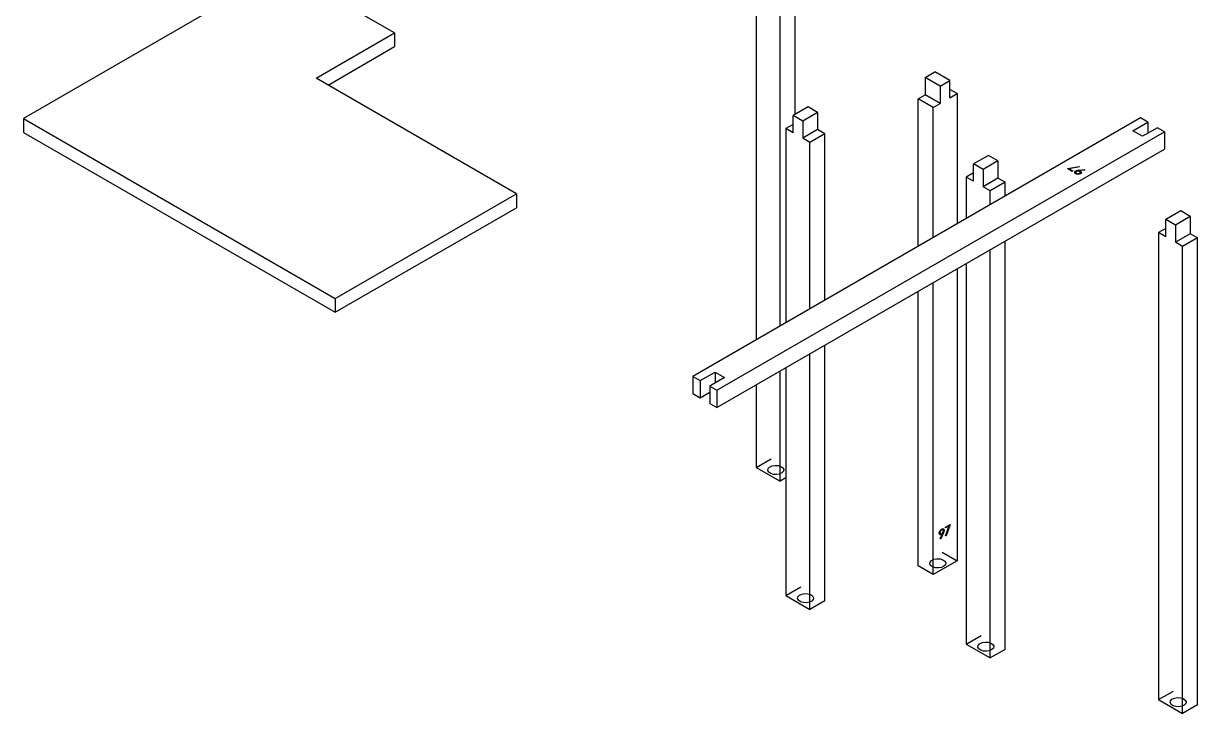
# Model space of a CAD drawing. Header units: millimetres. Extents: x 45 to 155, y 46 to 185.
# Drawn here: x 83.3 to 152.3, y 102.1 to 142.6 of the extents above; entities that cross this region are included whole.
import ezdxf

# ---------------------------------------------------------------- set-up
doc = ezdxf.new("R2010")
doc.units = ezdxf.units.MM

msp = doc.modelspace()

# ---------------------------------------------------------------- linework, layer by layer
at = {"color": 7, "linetype": 'Continuous', "lineweight": 25}
for p, q in [((98.536, 145.883), (83.255, 137.062)), ((105.086, 142.101), (98.536, 145.883)), ((126.352, 144.011), (126.352, 124.04)), ((128.643, 137.308), (128.643, 143.701)), ((127.766, 124.856), (127.766, 143.195)), ((100.463, 139.432), (105.086, 142.101)), ((105.086, 142.101), (105.086, 141.285)), ((101.171, 139.024), (105.086, 141.285)), ((136.297, 139.47), (136.863, 139.796)), ((137.74, 139.29), (136.863, 139.796)), ((112.244, 132.632), (100.463, 139.432)), ((137.174, 138.964), (136.297, 139.47)), ((136.297, 139.47), (136.297, 138.457)), ((137.174, 138.964), (137.74, 139.29)), ((137.174, 138.964), (137.174, 137.951)), ((137.74, 138.278), (137.74, 139.29)), ((135.873, 138.212), (136.297, 138.457)), ((136.75, 137.706), (135.873, 138.212)), ((135.873, 129.536), (135.873, 138.212)), ((137.174, 137.951), (136.297, 138.457)), ((138.164, 138.523), (137.74, 138.768)), ((137.74, 138.278), (138.164, 138.523)), ((138.164, 138.523), (138.164, 130.859)), ((129.4, 137.745), (128.523, 137.239)), ((129.965, 137.419), (129.089, 136.912)), ((129.965, 137.419), (129.4, 137.745)), ((129.965, 137.419), (129.965, 136.406)), ((136.75, 137.706), (137.174, 137.951)), ((136.75, 130.042), (136.75, 137.706)), ((83.255, 137.062), (101.586, 126.479)), ((83.255, 137.062), (83.255, 136.245)), ((148.957, 137.089), (122.626, 121.889)), ((128.523, 136.226), (128.523, 137.239)), ((129.089, 136.912), (128.523, 137.239)), ((129.089, 136.912), (129.089, 135.9)), ((148.505, 136.338), (149.381, 136.844)), ((149.381, 136.844), (148.957, 137.089)), ((149.381, 136.844), (149.381, 136.191)), ((83.255, 136.245), (101.586, 125.663)), ((124.04, 121.072), (150.371, 136.273)), ((128.523, 136.716), (128.099, 136.471)), ((128.523, 136.226), (128.099, 136.471)), ((128.099, 136.471), (128.099, 125.048)), ((129.965, 136.406), (129.089, 135.9)), ((130.39, 136.161), (129.513, 135.655)), ((130.39, 136.161), (129.965, 136.406)), ((130.39, 126.371), (130.39, 136.161)), ((149.07, 136.012), (148.505, 136.338)), ((149.947, 136.518), (149.07, 136.012)), ((150.371, 136.273), (149.947, 136.518)), ((150.371, 136.273), (150.371, 135.26)), ((129.513, 135.655), (129.089, 135.9)), ((129.513, 125.864), (129.513, 135.655)), ((124.04, 120.06), (150.371, 135.26)), ((140.003, 134.89), (139.126, 134.384)), ((140.568, 134.563), (140.003, 134.89)), ((139.126, 133.371), (139.126, 134.384)), ((139.691, 134.057), (139.126, 134.384)), ((140.568, 134.563), (139.691, 134.057)), ((139.691, 134.057), (139.691, 133.045)), ((140.568, 134.563), (140.568, 133.551)), ((144.651, 134.111), (145.348, 134.24)), ((144.928, 133.951), (144.651, 134.111)), ((145.364, 134.209), (144.766, 134.098)), ((144.766, 134.098), (144.974, 133.978)), ((144.766, 134.045), (144.766, 134.098)), ((144.974, 133.978), (144.928, 133.951)), ((145.14, 133.811), (145.14, 133.974)), ((145.324, 134.02), (145.664, 134.057)), ((145.324, 133.961), (145.324, 134.02)), ((145.348, 134.24), (145.364, 134.209)), ((145.348, 134.206), (145.348, 134.24)), ((145.674, 134.026), (145.367, 133.993)), ((145.367, 133.943), (145.367, 133.993)), ((145.418, 133.804), (145.418, 133.967)), ((145.664, 134.057), (145.674, 134.026)), ((145.664, 134.025), (145.664, 134.057)), ((139.126, 133.861), (138.702, 133.616)), ((139.126, 133.371), (138.702, 133.616)), ((138.702, 133.616), (138.702, 131.169)), ((140.568, 133.551), (139.691, 133.045)), ((140.993, 133.306), (140.116, 132.8)), ((140.993, 133.306), (140.568, 133.551)), ((140.993, 132.491), (140.993, 133.306)), ((145.144, 133.902), (145.144, 133.813)), ((145.19, 133.794), (145.19, 133.84)), ((145.38, 133.795), (145.38, 133.833)), ((145.412, 133.808), (145.412, 133.88)), ((101.586, 126.479), (112.244, 132.632)), ((112.244, 132.632), (112.244, 131.815)), ((140.116, 132.8), (139.691, 133.045)), ((140.116, 131.985), (140.116, 132.8)), ((101.586, 125.663), (112.244, 131.815)), ((151.316, 131.624), (150.439, 131.118)), ((151.882, 131.298), (151.005, 130.791)), ((151.882, 131.298), (151.316, 131.624)), ((151.882, 131.298), (151.882, 130.285)), ((150.439, 130.595), (150.015, 130.35)), ((150.439, 130.105), (150.439, 131.118)), ((151.005, 130.791), (150.439, 131.118)), ((151.005, 130.791), (151.005, 129.779)), ((140.993, 105.836), (140.993, 129.846)), ((150.439, 130.105), (150.015, 130.35)), ((150.015, 130.35), (150.015, 102.88)), ((151.882, 130.285), (151.005, 129.779)), ((152.306, 130.04), (151.429, 129.534)), ((152.306, 130.04), (151.882, 130.285)), ((152.306, 102.57), (152.306, 130.04)), ((140.116, 105.33), (140.116, 129.34)), ((151.429, 129.534), (151.005, 129.779)), ((151.429, 102.064), (151.429, 129.534)), ((138.702, 128.524), (138.702, 106.146)), ((138.164, 128.213), (138.164, 111.053)), ((136.75, 110.236), (136.75, 127.397)), ((101.586, 126.479), (101.586, 125.663)), ((135.873, 110.742), (135.873, 126.891)), ((130.39, 108.691), (130.39, 123.725)), ((129.513, 108.185), (129.513, 123.219)), ((128.099, 122.403), (128.099, 109.001)), ((122.626, 121.889), (123.05, 121.644)), ((122.626, 121.889), (122.626, 120.876)), ((123.05, 121.644), (123.927, 122.15)), ((123.05, 121.644), (123.05, 120.631)), ((124.493, 121.823), (123.616, 121.317)), ((123.927, 122.15), (124.493, 121.823)), ((123.927, 122.15), (123.927, 121.497)), ((127.766, 115.724), (127.766, 122.211)), ((122.626, 120.876), (123.05, 120.631)), ((123.05, 120.631), (123.616, 120.958)), ((123.616, 121.317), (123.616, 120.305)), ((123.616, 121.317), (124.04, 121.072)), ((124.04, 121.072), (124.04, 120.06)), ((126.352, 121.394), (126.352, 116.541)), ((123.616, 120.305), (124.04, 120.06)), ((126.352, 116.541), (127.766, 115.724)), ((128.099, 115.916), (127.766, 115.724)), ((137.113, 112.679), (137.254, 112.597)), ((137.119, 112.682), (137.182, 112.645)), ((137.125, 112.716), (137.157, 112.697)), ((137.177, 112.346), (137.302, 112.629)), ((137.347, 112.652), (137.209, 112.338)), ((137.218, 112.881), (137.258, 112.859)), ((137.258, 112.916), (137.399, 112.834)), ((137.334, 112.867), (137.258, 112.911)), ((137.259, 112.653), (137.302, 112.629)), ((137.296, 112.681), (137.347, 112.652)), ((137.485, 113.03), (137.762, 113.189)), ((137.693, 113.097), (137.485, 112.977)), ((137.485, 112.977), (137.485, 113.03)), ((137.491, 112.523), (137.693, 113.097)), ((137.762, 113.189), (137.526, 112.521)), ((137.647, 113.123), (137.693, 113.097)), ((137.209, 112.338), (137.177, 112.346)), ((137.181, 112.355), (137.209, 112.338)), ((137.526, 112.521), (137.491, 112.523)), ((137.496, 112.538), (137.526, 112.521)), ((136.75, 110.236), (135.873, 110.742)), ((138.164, 111.053), (136.75, 110.236)), ((128.099, 109.001), (129.513, 108.185)), ((130.39, 108.691), (129.513, 108.185)), ((138.702, 106.146), (140.116, 105.33)), ((140.993, 105.836), (140.116, 105.33)), ((150.015, 102.88), (151.429, 102.064)), ((152.306, 102.57), (151.429, 102.064))]:
    msp.add_line(p, q, dxfattribs=at)
at = {"color": 7, "linetype": 'Continuous'}
for p, q in [((126.352, 116.541), (127.229, 117.047)), ((137.287, 111.559), (138.164, 111.053)), ((128.099, 109.001), (128.975, 109.507)), ((138.702, 106.146), (139.578, 106.652)), ((150.015, 102.88), (150.892, 103.386))]:
    msp.add_line(p, q, dxfattribs=at)
at = {"color": 7, "linetype": 'Continuous', "flags": 128}
for points in [[(127.284, 116.629), (127.459, 116.66), (127.642, 116.649), (127.803, 116.599), (127.919, 116.517), (127.972, 116.416), (127.954, 116.311), (127.867, 116.217), (127.725, 116.15), (127.549, 116.12), (127.367, 116.13), (127.205, 116.18), (127.089, 116.262), (127.037, 116.364), (127.055, 116.469), (127.142, 116.562), (127.284, 116.629)], [(137.441, 111.021), (137.494, 110.919), (137.475, 110.814), (137.388, 110.721), (137.246, 110.654), (137.071, 110.623), (136.888, 110.634), (136.727, 110.684), (136.611, 110.766), (136.558, 110.867), (136.576, 110.973), (136.663, 111.066), (136.805, 111.133), (136.981, 111.163), (137.163, 111.153), (137.325, 111.103), (137.441, 111.021)], [(129.031, 109.09), (129.206, 109.12), (129.389, 109.11), (129.55, 109.06), (129.666, 108.978), (129.719, 108.876), (129.701, 108.771), (129.614, 108.678), (129.472, 108.611), (129.296, 108.58), (129.114, 108.591), (128.952, 108.641), (128.836, 108.723), (128.783, 108.824), (128.802, 108.93), (128.889, 109.023), (129.031, 109.09)], [(139.633, 106.234), (139.809, 106.265), (139.992, 106.254), (140.153, 106.204), (140.269, 106.122), (140.322, 106.021), (140.304, 105.916), (140.217, 105.822), (140.075, 105.755), (139.899, 105.725), (139.717, 105.735), (139.555, 105.786), (139.439, 105.868), (139.386, 105.969), (139.405, 106.074), (139.491, 106.167), (139.633, 106.234)], [(150.947, 102.969), (151.123, 102.999), (151.305, 102.989), (151.467, 102.939), (151.583, 102.857), (151.636, 102.755), (151.617, 102.65), (151.53, 102.557), (151.388, 102.49), (151.213, 102.459), (151.03, 102.47), (150.869, 102.52), (150.753, 102.602), (150.7, 102.703), (150.718, 102.809), (150.805, 102.902), (150.947, 102.969)]]:
    msp.add_lwpolyline(points, dxfattribs=at)
at = {"color": 7, "linetype": 'Continuous', "lineweight": 25}
for points, knots in [([(145.142, 133.814), (145.124, 133.827), (145.088, 133.854), (145.078, 133.902), (145.097, 133.944), (145.126, 133.964), (145.14, 133.974)], [0, 0, 0, 0, 0.27973, 0.559163, 0.779612, 1, 1, 1, 1]), ([(145.14, 133.974), (145.158, 133.983), (145.188, 133.997), (145.237, 134.008), (145.28, 134.015), (145.309, 134.019), (145.324, 134.02)], [0, 0, 0, 0, 0.339295, 0.559425, 0.779695, 1, 1, 1, 1]), ([(145.364, 133.945), (145.349, 133.952), (145.319, 133.967), (145.264, 133.972), (145.214, 133.966), (145.19, 133.955), (145.178, 133.949)], [0, 0, 0, 0, 0.280319, 0.55953, 0.779753, 1, 1, 1, 1]), ([(145.367, 133.993), (145.377, 133.988), (145.394, 133.98), (145.41, 133.971), (145.418, 133.967)], [0, 0, 0, 0, 0.559944, 1, 1, 1, 1]), ([(145.418, 133.967), (145.435, 133.955), (145.471, 133.929), (145.481, 133.882), (145.465, 133.841), (145.436, 133.821), (145.422, 133.811)], [0, 0, 0, 0, 0.279814, 0.559489, 0.779635, 1, 1, 1, 1]), ([(145.422, 133.811), (145.399, 133.801), (145.353, 133.779), (145.268, 133.776), (145.195, 133.789), (145.159, 133.806), (145.142, 133.814)], [0, 0, 0, 0, 0.279538, 0.558851, 0.779452, 1, 1, 1, 1]), ([(145.178, 133.949), (145.166, 133.94), (145.142, 133.921), (145.143, 133.888), (145.159, 133.86), (145.18, 133.846), (145.19, 133.84)], [0, 0, 0, 0, 0.278722, 0.558569, 0.779171, 1, 1, 1, 1]), ([(145.19, 133.84), (145.205, 133.832), (145.236, 133.818), (145.291, 133.812), (145.343, 133.816), (145.367, 133.827), (145.38, 133.833)], [0, 0, 0, 0, 0.280092, 0.560011, 0.780131, 1, 1, 1, 1]), ([(145.38, 133.833), (145.392, 133.843), (145.416, 133.862), (145.413, 133.896), (145.396, 133.924), (145.375, 133.938), (145.364, 133.945)], [0, 0, 0, 0, 0.278472, 0.558424, 0.779098, 1, 1, 1, 1]), ([(137.117, 112.672), (137.119, 112.697), (137.124, 112.748), (137.164, 112.823), (137.211, 112.88), (137.244, 112.902), (137.26, 112.913)], [0, 0, 0, 0, 0.279538, 0.558851, 0.779452, 1, 1, 1, 1]), ([(137.254, 112.597), (137.234, 112.588), (137.194, 112.57), (137.149, 112.585), (137.121, 112.62), (137.118, 112.654), (137.117, 112.672)], [0, 0, 0, 0, 0.279814, 0.559489, 0.779635, 1, 1, 1, 1]), ([(137.258, 112.859), (137.244, 112.849), (137.216, 112.83), (137.183, 112.784), (137.161, 112.738), (137.158, 112.711), (137.157, 112.697)], [0, 0, 0, 0, 0.280092, 0.560011, 0.780131, 1, 1, 1, 1]), ([(137.157, 112.697), (137.159, 112.682), (137.164, 112.652), (137.195, 112.637), (137.228, 112.638), (137.251, 112.649), (137.262, 112.655)], [0, 0, 0, 0, 0.278472, 0.558424, 0.779098, 1, 1, 1, 1]), ([(137.302, 112.629), (137.293, 112.622), (137.277, 112.611), (137.261, 112.602), (137.254, 112.597)], [0, 0, 0, 0, 0.559944, 1, 1, 1, 1]), ([(137.359, 112.814), (137.357, 112.829), (137.352, 112.859), (137.323, 112.875), (137.291, 112.875), (137.269, 112.864), (137.258, 112.859)], [0, 0, 0, 0, 0.278722, 0.558569, 0.779171, 1, 1, 1, 1]), ([(137.26, 112.913), (137.28, 112.922), (137.321, 112.94), (137.367, 112.924), (137.394, 112.887), (137.397, 112.851), (137.399, 112.834)], [0, 0, 0, 0, 0.27973, 0.559163, 0.779612, 1, 1, 1, 1]), ([(137.262, 112.655), (137.276, 112.664), (137.303, 112.683), (137.336, 112.728), (137.356, 112.774), (137.358, 112.801), (137.359, 112.814)], [0, 0, 0, 0, 0.280319, 0.55953, 0.779753, 1, 1, 1, 1]), ([(137.399, 112.834), (137.397, 112.814), (137.395, 112.782), (137.38, 112.733), (137.365, 112.692), (137.353, 112.665), (137.347, 112.652)], [0, 0, 0, 0, 0.339295, 0.559425, 0.779695, 1, 1, 1, 1])]:
    msp.add_open_spline(points, degree=3, knots=knots, dxfattribs=at)

doc.saveas('drawing.dxf')
